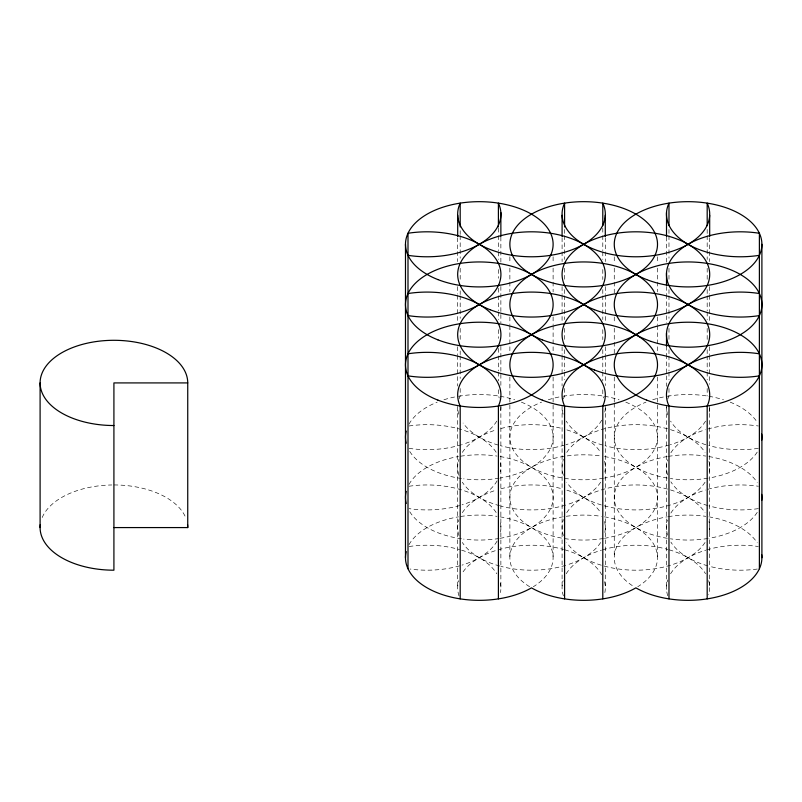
<?xml version="1.0" encoding="UTF-8"?>
<svg xmlns="http://www.w3.org/2000/svg" width="802" height="802" viewBox="0 0 802 802"><rect width="100%" height="100%" fill="white"/><g stroke="black" fill="none" stroke-linecap="round" stroke-linejoin="round"><path stroke-width="0.6" stroke-dasharray="4.01 3.01" d="M709.68 237.793L709.68 250.314M709.68 251.567L709.68 261.592M709.68 286.635L709.68 294.154M709.68 295.407L709.7 323.276M709.68 346.755L709.7 354.735M709.68 355.517L709.68 384.328M709.68 406.403L709.68 586.743M707.184 229.432L707.184 234.435M707.184 235.688L707.184 259.487M707.184 268.249L707.184 280.78M707.184 289.542L707.184 294.555M707.184 295.808L707.184 310.835M707.184 312.088L707.184 319.597M707.184 328.369L707.184 340.89M707.184 349.662L707.184 354.664M707.184 355.918L707.184 370.945M707.184 372.198L707.184 379.717M707.184 388.479L707.184 395.998M668.978 229.432L668.978 234.435M668.978 235.688L668.978 258.234M668.978 268.249L668.978 280.78M668.978 289.542L668.978 294.555M668.978 295.808L668.978 318.354M668.978 328.369L668.978 340.89M668.978 349.662L668.978 354.664M668.978 355.918L668.978 370.945M668.978 372.198L668.978 379.717M668.978 388.479L668.978 395.998A73.814 42.616 0 0 0 667.745 399.105M666.512 237.041L666.512 262.665M666.512 286.454L666.512 294.194M666.512 294.655L666.512 322.995M666.512 346.253L666.512 354.464M666.512 354.765L666.512 386.323M666.512 406.584L666.512 589.44M657.51 256.82L657.51 263.076M657.51 268.089L657.51 291.888M657.51 316.93L657.51 324.599M657.51 325.702L657.51 353.411M657.51 377.05L657.51 557.711M614.262 256.82L614.262 263.076M614.262 268.089L614.262 293.141M614.262 316.93L614.262 323.346M614.262 328.208L614.262 353.411M614.262 377.05L614.262 402.403M614.262 403.346L614.262 557.711M605.289 237.793L605.289 261.592M605.289 286.635L605.309 294.464M605.289 295.407L605.309 323.276M605.289 346.755L605.309 354.735M605.289 355.517L605.289 385.582M605.289 406.403L605.289 586.743M602.793 228.179L602.793 234.435M602.793 235.688L602.793 250.715M602.793 251.968L602.793 259.487M602.793 269.502L602.793 279.527M602.793 289.542L602.793 294.555M602.793 295.808L602.793 319.597M602.793 329.622L602.793 339.637M602.793 349.662L602.793 354.664M602.793 355.918L602.793 370.945M602.793 372.198L602.793 380.97M602.793 389.732L602.793 395.998A73.814 42.616 0 0 1 603.625 397.982M564.588 229.432L564.588 234.435M564.588 235.688L564.588 259.487M564.588 268.249L564.588 282.033M564.588 289.542L564.588 294.555M564.588 295.808L564.588 319.597M564.588 328.369L564.588 342.143M564.588 349.662L564.588 354.664M564.588 355.918L564.588 370.945M564.588 372.198L564.588 379.717M564.588 388.479L564.588 395.998A73.814 42.616 0 0 0 563.395 398.985M562.092 237.793L562.092 261.592M562.092 286.635L562.072 294.464M562.092 295.407L562.072 323.276M562.092 346.755L562.092 354.273M562.092 355.517L562.072 386.053M562.092 406.403L562.092 586.743M553.109 256.82L553.109 263.076M553.109 268.089L553.109 291.888M553.109 316.93L553.109 324.599M553.109 325.702L553.109 353.411M553.109 377.05L553.109 557.711M509.871 256.82L509.871 263.076M509.871 268.089L509.871 291.888M509.871 316.93L509.871 324.599M509.871 325.702L509.871 353.411M509.871 377.05L509.871 557.711M500.869 237.041L500.869 262.094M500.869 286.454L500.869 322.995M500.869 346.253L500.869 385.401M500.869 406.584L500.869 589.44M498.403 228.179L498.403 234.435M498.403 235.688L498.403 250.715M498.403 251.968L498.403 259.487M498.403 269.502L498.403 278.274M498.403 288.289L498.403 294.555M498.403 295.808L498.403 310.835M498.403 312.088L498.403 319.597M498.403 329.622L498.403 338.384M498.403 348.409L498.403 354.664M498.403 355.918L498.403 370.945M498.403 372.198L498.403 380.97M498.403 389.732L498.403 395.998A73.814 42.616 0 0 1 499.265 398.063M460.188 230.685L460.188 234.435M460.188 235.688L460.188 258.234M460.188 268.249L460.188 282.033M460.188 290.795L460.188 294.555M460.188 295.808L460.188 318.354M460.188 328.369L460.188 342.143M460.188 350.915L460.188 354.664M460.188 355.918L460.188 378.464M460.188 388.479L460.188 395.998A73.814 42.616 0 0 0 459.005 398.985M457.701 237.793L457.701 250.314M457.701 251.567L457.701 261.592M457.701 286.635L457.701 294.154M457.701 295.407L457.671 323.276M457.701 346.755L457.671 354.735M457.701 355.517L457.671 386.053M457.701 406.403L457.701 586.743M604.528 581.661A73.814 42.616 0 0 1 604.798 592.858M459.005 595.886A73.814 42.616 0 0 1 458.734 580.658M463.075 571.836A73.814 42.616 0 0 1 497.07 550.142M498.253 549.791A73.814 42.616 0 0 1 563.545 549.45M564.738 549.791A73.814 42.616 0 0 1 601.721 574.713M500.488 462.714A73.814 42.616 0 0 1 500.488 471.887M497.09 480.839A73.814 42.616 0 0 1 462.022 504.849M459.666 505.551A73.814 42.616 0 0 1 409.02 508.618M409.02 425.982A73.814 42.616 0 0 1 497.09 453.752M500.488 522.984A73.814 42.616 0 0 1 500.488 532.157M497.09 541.119A73.814 42.616 0 0 1 462.022 565.119M459.666 565.821A73.814 42.616 0 0 1 410.053 569.039M409.02 486.253A73.814 42.616 0 0 1 497.09 514.032M500.448 583.074A73.814 42.616 0 0 1 500.448 592.618M409.06 546.513A73.814 42.616 0 0 1 459.626 549.581M461.591 550.162A73.814 42.616 0 0 1 496.769 573.771M604.558 521.511A73.814 42.616 0 0 1 604.558 533.641M600.658 542.463A73.814 42.616 0 0 1 566.874 564.979M565.711 565.33A73.814 42.616 0 0 1 500.829 566.342M499.636 566.011A73.814 42.616 0 0 1 462.333 542.463M459.005 535.636A73.814 42.616 0 0 1 459.005 519.506M462.333 512.678A73.814 42.616 0 0 1 496.117 490.162M500.829 488.799A73.814 42.616 0 0 1 562.162 488.799M566.874 490.162A73.814 42.616 0 0 1 600.658 512.678M708.647 580.658A73.814 42.616 0 0 1 708.687 594.883M563.395 595.886A73.814 42.616 0 0 1 563.124 580.658M566.222 573.751A73.814 42.616 0 0 1 601.47 550.142M602.643 549.791A73.814 42.616 0 0 1 667.936 549.45M669.129 549.791A73.814 42.616 0 0 1 705.549 573.751M667.745 595.766A73.814 42.616 0 0 1 667.745 579.916M670.602 573.771A73.814 42.616 0 0 1 705.79 550.162M706.762 549.871A73.814 42.616 0 0 1 758.321 546.513M708.948 521.511A73.814 42.616 0 0 1 708.948 533.641M705.048 542.463A73.814 42.616 0 0 1 635.886 570.192A73.814 42.616 0 0 1 566.723 542.463M563.405 535.636A73.814 42.616 0 0 1 563.405 519.506M566.723 512.678A73.814 42.616 0 0 1 635.886 484.949A73.814 42.616 0 0 1 705.048 512.678M757.329 569.039A73.814 42.616 0 0 1 708.908 566.152M707.715 565.821A73.814 42.616 0 0 1 670.873 542.082M667.655 535.185A73.814 42.616 0 0 1 667.655 519.957M670.873 513.059A73.814 42.616 0 0 1 705.359 490.022M707.715 489.32A73.814 42.616 0 0 1 758.361 486.253M758.361 508.618A73.814 42.616 0 0 1 708.908 505.882M707.715 505.551A73.814 42.616 0 0 1 670.873 481.812M667.655 474.914A73.814 42.616 0 0 1 667.655 459.686M670.873 452.789A73.814 42.616 0 0 1 705.359 429.752M707.715 429.05A73.814 42.616 0 0 1 758.361 425.982M758.321 448.358A73.814 42.616 0 0 1 708.747 445.561M705.79 444.709A73.814 42.616 0 0 1 670.602 421.1M667.745 414.955A73.814 42.616 0 0 1 666.472 406.494M708.948 461.23A73.814 42.616 0 0 1 708.948 473.36M705.048 482.192A73.814 42.616 0 0 1 635.886 509.922A73.814 42.616 0 0 1 566.723 482.192M563.405 475.365A73.814 42.616 0 0 1 563.405 459.235M566.723 452.408A73.814 42.616 0 0 1 635.886 424.679A73.814 42.616 0 0 1 705.048 452.408M709.68 408.118A73.814 42.616 0 0 1 708.647 414.213M705.549 421.12A73.814 42.616 0 0 1 670.302 444.729M669.129 445.08A73.814 42.616 0 0 1 605.029 445.742M602.643 445.08A73.814 42.616 0 0 1 566.222 421.12M563.124 414.213A73.814 42.616 0 0 1 562.092 408.118M605.289 408.118A73.814 42.616 0 0 1 604.528 413.2M601.721 420.158A73.814 42.616 0 0 1 565.911 444.729M564.738 445.08A73.814 42.616 0 0 1 500.638 445.742M498.253 445.08A73.814 42.616 0 0 1 463.075 423.035M458.734 414.213A73.814 42.616 0 0 1 457.701 408.118M500.909 406.494A73.814 42.616 0 0 1 500.448 411.797M496.769 421.1A73.814 42.616 0 0 1 462.564 444.408M461.591 444.709A73.814 42.616 0 0 1 409.06 448.358M604.558 461.23A73.814 42.616 0 0 1 604.558 473.36M600.658 482.192A73.814 42.616 0 0 1 566.874 504.709M565.711 505.059A73.814 42.616 0 0 1 500.829 506.062M499.636 505.741A73.814 42.616 0 0 1 462.333 482.192M459.005 475.365A73.814 42.616 0 0 1 459.005 459.235M462.333 452.408A73.814 42.616 0 0 1 496.117 429.892M500.829 428.529A73.814 42.616 0 0 1 562.162 428.529M566.874 429.892A73.814 42.616 0 0 1 600.658 452.408M500.087 516.819A73.814 42.616 0 0 1 533.32 586.743M408.98 544.728A73.814 42.616 0 0 1 458.503 516.819M460.528 516.488A73.814 42.616 0 0 1 497.039 516.338M500.087 456.538A73.814 42.616 0 0 1 553.109 497.43A73.814 42.616 0 0 1 500.087 538.322M499.075 538.493A73.814 42.616 0 0 1 463.606 539.084M461.551 538.804A73.814 42.616 0 0 1 408.98 510.413M408.98 484.458A73.814 42.616 0 0 1 458.503 456.538M460.528 456.218A73.814 42.616 0 0 1 497.039 456.067M604.487 516.819A73.814 42.616 0 0 1 637.72 586.743M529.661 586.743A73.814 42.616 0 0 1 520.067 536.087A73.814 42.616 0 0 1 601.43 516.338M604.487 456.538A73.814 42.616 0 0 1 657.51 497.43A73.814 42.616 0 0 1 604.487 538.322M603.475 538.493A73.814 42.616 0 0 1 509.882 498.042A73.814 42.616 0 0 1 601.43 456.067M632.297 585.61A73.814 42.616 0 0 1 667.284 516.819M668.297 516.648A73.814 42.616 0 0 1 705.83 516.338M708.878 516.819A73.814 42.616 0 0 1 757.248 542.814M757.248 512.328A73.814 42.616 0 0 1 708.878 538.322M707.865 538.493A73.814 42.616 0 0 1 670.342 538.804M667.284 538.322A73.814 42.616 0 0 1 614.262 497.43A73.814 42.616 0 0 1 667.284 456.538M668.297 456.378A73.814 42.616 0 0 1 705.83 456.067M708.878 456.538A73.814 42.616 0 0 1 757.248 482.543M521.39 402.153A73.814 42.616 0 0 1 552.167 443.977A73.814 42.616 0 0 1 500.087 478.052M499.075 478.223A73.814 42.616 0 0 1 463.606 478.804M461.551 478.533A73.814 42.616 0 0 1 408.98 450.143M408.98 424.188A73.814 42.616 0 0 1 437.2 402.153M443.917 399.757A73.814 42.616 0 0 1 456.488 396.629M458.503 396.268A73.814 42.616 0 0 1 499.075 396.108M500.087 396.268A73.814 42.616 0 0 1 514.673 399.757M625.791 402.153A73.814 42.616 0 0 1 656.557 443.977A73.814 42.616 0 0 1 604.487 478.052M603.475 478.223A73.814 42.616 0 0 1 516.879 455.285A73.814 42.616 0 0 1 541.591 402.153M548.307 399.757A73.814 42.616 0 0 1 560.879 396.629M562.894 396.268A73.814 42.616 0 0 1 603.475 396.108M604.487 396.268A73.814 42.616 0 0 1 619.064 399.757M757.248 452.057A73.814 42.616 0 0 1 708.878 478.052M707.865 478.223A73.814 42.616 0 0 1 670.342 478.533M667.284 478.052A73.814 42.616 0 0 1 615.214 443.977A73.814 42.616 0 0 1 645.981 402.153M652.708 399.757A73.814 42.616 0 0 1 664.267 396.82M667.284 396.268A73.814 42.616 0 0 1 707.865 396.108M708.878 396.268A73.814 42.616 0 0 1 723.464 399.757M730.181 402.153A73.814 42.616 0 0 1 757.248 422.273M42.185 517.521A73.814 42.616 0 0 1 111.809 484.969M113.914 484.949A73.814 42.616 0 0 1 186.044 518.513"/><path stroke-width="1.2" d="M113.914 527.576L187.738 527.576L187.738 382.915L113.914 382.915L113.914 570.192A73.814 42.616 0 0 1 40.29 524.528M761.9 244.289L761.9 557.711M759.384 568.738L759.384 233.262A73.814 42.616 0 0 0 666.462 274.424A73.814 42.616 0 0 0 759.384 315.597M709.68 215.257L709.68 236.54M707.184 225.673L707.184 203.127A73.814 42.616 0 0 1 635.886 256.78A73.814 42.616 0 0 1 564.588 203.127L564.588 226.926M707.184 598.873L707.184 406.002A73.814 42.616 0 0 0 635.886 352.349A73.814 42.616 0 0 0 564.588 406.002L564.588 598.873M668.978 225.673L668.978 203.127A73.814 42.616 0 0 0 759.384 255.327M668.978 598.873L668.978 406.002A73.814 42.616 0 0 1 759.384 353.802M666.512 212.56L666.512 236.359M666.512 272.901L666.512 285.422M666.512 333.171L666.512 346.253M605.289 215.257L605.289 236.54M602.793 225.673L602.793 203.127A73.814 42.616 0 0 1 531.495 256.78A73.814 42.616 0 0 1 460.188 203.127L460.188 226.926M602.793 598.873L602.793 406.002A73.814 42.616 0 0 0 531.495 352.349A73.814 42.616 0 0 0 460.188 406.002L460.188 598.873M562.092 215.257L562.092 236.54M500.869 212.56L500.869 236.359M498.403 226.926L498.403 203.127A73.814 42.616 0 0 1 407.997 255.327M498.403 598.873L498.403 406.002A73.814 42.616 0 0 0 407.997 353.802M457.701 215.257L457.701 236.54M407.997 568.738L407.997 233.262A73.814 42.616 0 0 1 500.919 274.424A73.814 42.616 0 0 1 407.997 315.597M405.481 244.289L405.481 557.711M187.738 382.915A73.814 42.616 0 0 0 113.914 340.299A73.814 42.616 0 0 0 40.1 382.915L40.1 527.576M407.997 293.532A73.814 42.616 0 0 1 500.919 334.705A73.814 42.616 0 0 1 407.997 375.867M759.384 375.867A73.814 42.616 0 0 1 666.462 334.705A73.814 42.616 0 0 1 759.384 293.532M406.233 551.646A73.814 42.616 0 0 0 446.253 595.816A73.814 42.616 0 0 0 531.495 587.846A73.814 42.616 0 0 0 635.886 587.846A73.814 42.616 0 0 0 718.752 596.477A73.814 42.616 0 0 0 761.71 554.663M406.233 443.225A73.814 42.616 0 0 1 406.233 431.095M761.71 434.123A73.814 42.616 0 0 1 761.71 440.208M761.71 494.393A73.814 42.616 0 0 1 761.71 500.478M406.233 503.496A73.814 42.616 0 0 1 406.233 491.365M187.548 524.528A73.814 42.616 0 0 1 187.738 527.576M113.914 425.531A73.814 42.616 0 0 1 40.1 382.915M494.583 371.607A73.814 42.616 0 0 0 605.309 334.705A73.814 42.616 0 0 0 494.583 297.793A73.814 42.616 0 0 0 494.583 371.607M594.513 369.993A73.814 42.616 0 0 0 709.519 337.742A73.814 42.616 0 0 0 603.635 296.369A73.814 42.616 0 0 0 594.513 369.993M594.513 309.722A73.814 42.616 0 0 0 709.519 277.472A73.814 42.616 0 0 0 603.635 236.099A73.814 42.616 0 0 0 594.513 309.722M490.112 309.722A73.814 42.616 0 0 0 605.119 277.472A73.814 42.616 0 0 0 499.235 236.099A73.814 42.616 0 0 0 490.112 309.722M437.922 400.128A73.814 42.616 0 0 0 552.929 367.877A73.814 42.616 0 0 0 447.045 326.504A73.814 42.616 0 0 0 437.922 400.128M437.922 339.858A73.814 42.616 0 0 0 552.929 307.607A73.814 42.616 0 0 0 447.045 266.234A73.814 42.616 0 0 0 437.922 339.858M542.312 400.128A73.814 42.616 0 0 0 657.319 367.877A73.814 42.616 0 0 0 551.435 326.504A73.814 42.616 0 0 0 542.312 400.128M542.312 339.858A73.814 42.616 0 0 0 657.319 307.607A73.814 42.616 0 0 0 551.435 266.234A73.814 42.616 0 0 0 542.312 339.858M646.703 400.128A73.814 42.616 0 0 0 761.71 367.877A73.814 42.616 0 0 0 655.825 326.504A73.814 42.616 0 0 0 646.703 400.128M651.174 341.472A73.814 42.616 0 0 0 761.9 304.57A73.814 42.616 0 0 0 651.174 267.657A73.814 42.616 0 0 0 651.174 341.472M437.922 279.587A73.814 42.616 0 0 0 552.929 247.337A73.814 42.616 0 0 0 447.045 205.964A73.814 42.616 0 0 0 437.922 279.587M542.312 279.587A73.814 42.616 0 0 0 657.319 247.337A73.814 42.616 0 0 0 551.435 205.964A73.814 42.616 0 0 0 542.312 279.587M646.703 279.587A73.814 42.616 0 0 0 761.71 247.337A73.814 42.616 0 0 0 655.825 205.964A73.814 42.616 0 0 0 646.703 279.587"/></g></svg>
